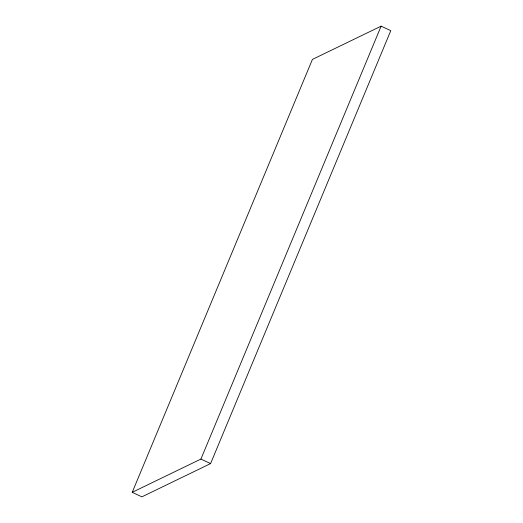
<?xml version="1.0" encoding="UTF-8"?>
<svg xmlns="http://www.w3.org/2000/svg" width="523" height="523" viewBox="0 0 523 523"><rect width="100%" height="100%" fill="white"/><g stroke="black" fill="none" stroke-linecap="round" stroke-linejoin="round"><path stroke-width="0.78" d="M132.221 492.32L312.427 59.4L381.123 26.15L390.779 30.68L210.573 463.6L141.877 496.85L132.221 492.32L200.917 459.07L381.123 26.15M200.917 459.07L210.573 463.6"/></g></svg>
